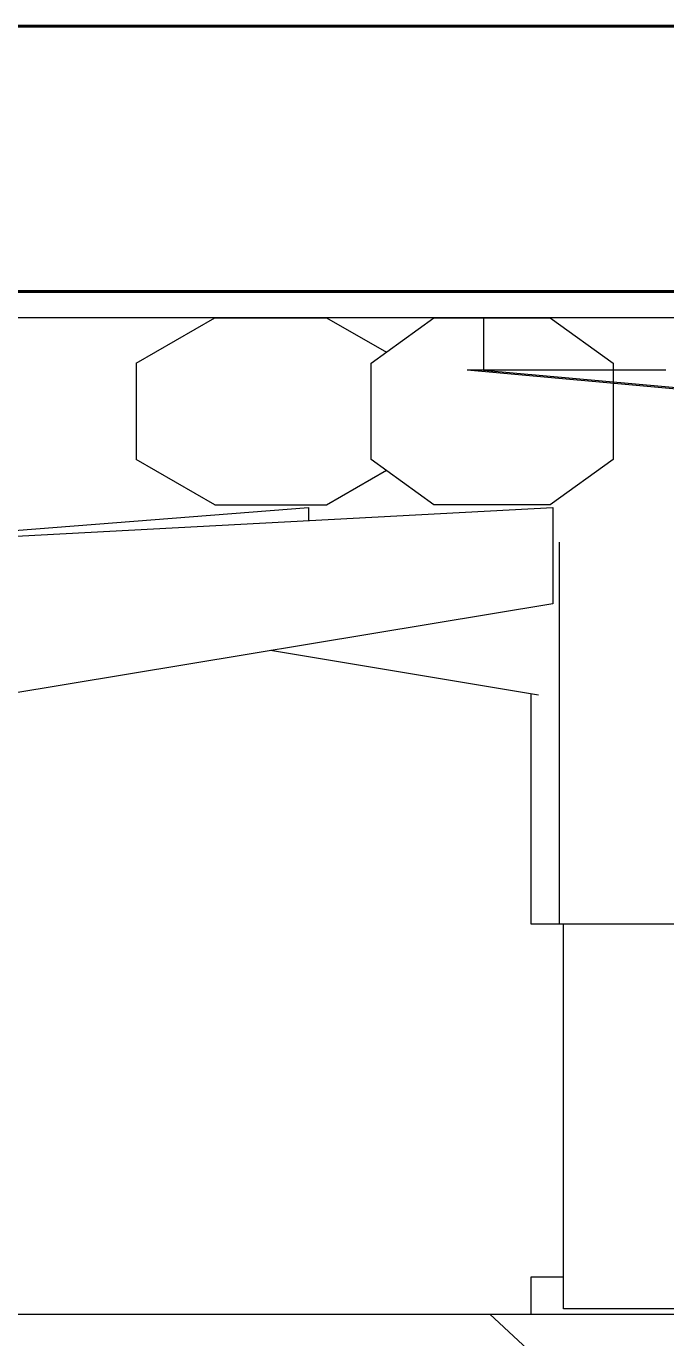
# Model space of a CAD drawing. Extents: x 65572 to 72871, y 30718 to 33858.
# Drawn here: x 66334.42 to 66346.48, y 30857.82 to 30882.55 of the extents above; entities that cross this region are included whole.
import ezdxf

# ---------------------------------------------------------------- set-up
doc = ezdxf.new("R2010")
doc.units = 0
doc.header["$LTSCALE"] = 0.5
doc.header["$MEASUREMENT"] = 0
doc.layers.get('0').update_dxf_attribs({"color": 20, "linetype": 'CONTINUOUS'})
doc.layers.get('DEFPOINTS').update_dxf_attribs({"linetype": 'CONTINUOUS', "lineweight": 5})
for name, color, linetype, lineweight in [('Annotations', 40, 'CONTINUOUS', 5), ('Framing', 142, 'CONTINUOUS', 13), ('Layout', 154, 'CONTINUOUS', 5), ('Structure', 7, 'CONTINUOUS', 40)]:
    doc.layers.add(name, color=color, linetype=linetype, lineweight=lineweight)
doc.styles.get("Standard").update_dxf_attribs({"font": 'arial.ttf'})
doc.dimstyles.new('ARCH', dxfattribs={"dimscale": 96, "dimtxt": 0.0625, "dimasz": 0.0625, "dimexe": 0.04, "dimexo": 0.09375, "dimgap": 0.03125, "dimtad": 1, "dimdec": 0, "dimrnd": 0.0625, "dimzin": 3, "dimdsep": 46, "dimlunit": 4, "dimtxsty": 'Standard', "dimblk1": 'ARCHTICK', "dimblk2": 'ARCHTICK', "dimsah": 1, "dimcen": 0, "dimdle": 0.03125, "dimclrd": 256, "dimclre": 256, "dimclrt": 256, "dimazin": 0, "dimtfac": 1, "dimtdec": 0, "dimtmove": 2, "dimatfit": 3, "dimldrblk": 'OBLIQUE', "dimfxl": 0.3, "dimfxlon": 1, "dimfrac": 2, "dimarcsym": 0})

# ---------------------------------------------------------------- blocks, each defined once
blk = doc.blocks.new('_ArchTick')
at = {"const_width": 0.15}
blk.add_lwpolyline([(-0.5, -0.5), (0.5, 0.5)], dxfattribs=at)
blk = doc.blocks.new('*D32')
at = {"layer": 'Annotations', "lineweight": -2}
for p, q in [((66495.269, 30766.565), (66495.269, 30880.047)), ((66466.469, 30877.047), (66499.109, 30877.047)), ((66466.469, 30769.565), (66499.109, 30769.565))]:
    blk.add_line(p, q, dxfattribs=at)
at = {"layer": 'DEFPOINTS', "color": 0}
for p in [(66295.623, 30877.047), (66495.269, 30877.047), (66295.623, 30769.565)]:
    blk.add_point(p, dxfattribs=at)
at = {"layer": 'Annotations', "lineweight": -2, "xscale": 6, "yscale": 6, "zscale": 6}
for p, rotation in [((66495.269, 30877.047), 90), ((66495.269, 30769.565), 270)]:
    blk.add_blockref('_ArchTick', p, dxfattribs=dict(at, rotation=rotation))
at = {"layer": 'Annotations', "insert": (66501.332, 30823.306), "char_height": 6, "attachment_point": 5, "rotation": 270}
blk.add_mtext('9\'-0"', dxfattribs=at)
blk = doc.blocks.new('_Oblique')
at = {"lineweight": -2}
blk.add_line((-0.5, -0.5), (0.5, 0.5), dxfattribs=at)
blk = doc.blocks.new('12fstg01')
at = {"color": 0, "linetype": 'ByBlock'}
for p, q in [((-0.22862, 0.39469), (-0.25408, 0.41812)), ((0.22862, 0.39469), (-0.22862, 0.39469)), ((-0.25367, 0.1132), (-0.03681, 0.14918)), ((-0.25367, 0.0751), (-0.25367, 0.1132)), ((-0.02463, 0.08728), (-0.25367, 0.0751)), ((-0.02131, 0.08562), (-0.1568, 0.0751)), ((-0.1568, 0.0751), (-0.1568, 0.08017)), ((-0.27747, 0.056), (-0.25256, 0.07399)), ((-0.25256, 0.07399), (-0.20648, 0.07399)), ((-0.20648, 0.07399), (-0.18157, 0.056)), ((-0.16399, 0.07399), (-0.18766, 0.06034)), ((-0.11971, 0.07399), (-0.16399, 0.07399)), ((-0.11971, 0.07399), (-0.08857, 0.056)), ((-0.27747, 0.0179), (-0.27747, 0.056)), ((-0.18157, 0.056), (-0.18157, 0.0179)), ((-0.08857, 0.0179), (-0.08857, 0.056)), ((-0.25256, 0), (-0.27747, 0.0179)), ((-0.18157, 0.0179), (-0.20648, 0)), ((-0.08857, 0.0179), (-0.11971, 0)), ((-0.16399, 0), (-0.18766, 0.01356)), ((-0.20648, 0), (-0.25256, 0)), ((-0.11971, 0), (-0.16399, 0))]:
    blk.add_line(p, q, dxfattribs=at)

msp = doc.modelspace()

# ---------------------------------------------------------------- linework, layer by layer
at = {"layer": 'Framing'}
msp.add_line((66520.622504, 30877.046502), (65921.199345, 30877.046502), dxfattribs=at)
at = {"layer": 'Layout', "linetype": 'ByBlock'}
for p, q in [((66343.043954, 30877.046502), (66343.043954, 30876.064768)), ((66353.735472, 30875.064763), (66342.735418, 30876.064768)), ((66343.043954, 30876.064768), (66354.044008, 30875.064763)), ((66344.472831, 30872.818586), (66344.472831, 30865.618397)), ((66344.084284, 30869.93851), (66339.027146, 30870.775495)), ((66343.945988, 30865.618397), (66343.945988, 30869.960462)), ((66347.568034, 30865.618397), (66343.945988, 30865.618397)), ((66344.551858, 30858.365524), (66344.551858, 30865.618397)), ((66343.945988, 30858.264546), (66343.945988, 30858.971394)), ((66343.945988, 30858.971394), (66344.551858, 30858.971394)), ((66334.877701, 30858.264546), (66353.735472, 30858.264546)), ((66346.96875, 30858.365524), (66344.551858, 30858.365524))]:
    msp.add_line(p, q, dxfattribs=at)
at = {"layer": 'Layout', "linetype": 'ByBlock', "flags": 128}
msp.add_lwpolyline([(66346.485665, 30876.064768), (66346.481302, 30876.064768), (66346.476939, 30876.064768), (66346.472576, 30876.064768), (66346.468213, 30876.064768), (66346.46385, 30876.064768), (66346.459486, 30876.064768), (66346.455123, 30876.064768), (66346.45076, 30876.064768), (66346.446397, 30876.064768), (66346.442034, 30876.064768), (66346.437671, 30876.064768), (66346.433308, 30876.064768), (66346.428945, 30876.064768), (66346.424582, 30876.064768), (66346.420219, 30876.064768), (66346.415856, 30876.064768), (66346.411493, 30876.064768), (66346.40713, 30876.064768), (66346.402767, 30876.064768), (66346.398404, 30876.064768), (66346.394041, 30876.064768), (66346.389678, 30876.064768), (66346.385315, 30876.064768), (66346.380952, 30876.064768), (66346.376588, 30876.064768), (66346.372225, 30876.064768), (66346.367862, 30876.064768), (66346.363499, 30876.064768), (66346.359136, 30876.064768), (66346.354773, 30876.064768), (66346.35041, 30876.064768), (66346.346047, 30876.064768), (66346.341684, 30876.064768), (66346.337321, 30876.064768), (66346.332958, 30876.064768), (66346.328595, 30876.064768), (66346.324232, 30876.064768), (66346.319869, 30876.064768), (66346.315506, 30876.064768), (66346.311143, 30876.064768), (66346.30678, 30876.064768), (66346.302417, 30876.064768), (66346.298054, 30876.064768), (66346.29369, 30876.064768), (66346.289327, 30876.064768), (66346.284964, 30876.064768), (66346.280601, 30876.064768), (66346.276238, 30876.064768), (66346.271875, 30876.064768), (66346.267512, 30876.064768), (66346.263149, 30876.064768), (66346.258786, 30876.064768), (66346.254423, 30876.064768), (66346.25006, 30876.064768), (66346.245697, 30876.064768), (66346.241334, 30876.064768), (66346.236971, 30876.064768), (66346.232608, 30876.064768), (66346.228245, 30876.064768), (66346.223882, 30876.064768), (66346.219519, 30876.064768), (66346.215156, 30876.064768), (66346.210792, 30876.064768), (66346.206429, 30876.064768), (66346.202066, 30876.064768), (66346.197703, 30876.064768), (66346.19334, 30876.064768), (66346.188977, 30876.064768), (66346.184614, 30876.064768), (66346.180251, 30876.064768), (66346.175888, 30876.064768), (66346.171525, 30876.064768), (66346.167162, 30876.064768), (66346.162799, 30876.064768), (66346.158436, 30876.064768), (66346.154073, 30876.064768), (66346.14971, 30876.064768), (66346.145347, 30876.064768), (66346.140984, 30876.064768), (66346.136621, 30876.064768), (66346.132258, 30876.064768), (66346.127894, 30876.064768), (66346.123531, 30876.064768), (66346.119168, 30876.064768), (66346.114805, 30876.064768), (66346.110442, 30876.064768), (66346.106079, 30876.064768), (66346.101716, 30876.064768), (66346.097353, 30876.064768), (66346.09299, 30876.064768), (66346.088627, 30876.064768), (66346.084264, 30876.064768), (66346.079901, 30876.064768), (66346.075538, 30876.064768), (66346.071175, 30876.064768), (66346.066812, 30876.064768), (66346.062449, 30876.064768), (66346.058086, 30876.064768), (66346.053723, 30876.064768), (66346.04936, 30876.064768), (66346.044996, 30876.064768), (66346.040633, 30876.064768), (66346.03627, 30876.064768), (66346.031907, 30876.064768), (66346.027544, 30876.064768), (66346.023181, 30876.064768), (66346.018818, 30876.064768), (66346.014455, 30876.064768), (66346.010092, 30876.064768), (66346.005729, 30876.064768), (66346.001366, 30876.064768), (66345.997003, 30876.064768), (66345.99264, 30876.064768), (66345.988277, 30876.064768), (66345.983914, 30876.064768), (66345.979551, 30876.064768), (66345.975188, 30876.064768), (66345.970825, 30876.064768), (66345.966462, 30876.064768), (66345.962098, 30876.064768), (66345.957735, 30876.064768), (66345.953372, 30876.064768), (66345.949009, 30876.064768), (66345.944646, 30876.064768), (66345.940283, 30876.064768), (66345.93592, 30876.064768), (66345.931557, 30876.064768), (66345.927194, 30876.064768), (66345.922831, 30876.064768), (66345.918468, 30876.064768), (66345.914105, 30876.064768), (66345.909742, 30876.064768), (66345.905379, 30876.064768), (66345.901016, 30876.064768), (66345.896653, 30876.064768), (66345.89229, 30876.064768), (66345.887927, 30876.064768), (66345.883564, 30876.064768), (66345.8792, 30876.064768), (66345.874837, 30876.064768), (66345.870474, 30876.064768), (66345.866111, 30876.064768), (66345.861748, 30876.064768), (66345.857385, 30876.064768), (66345.853022, 30876.064768), (66345.848659, 30876.064768), (66345.844296, 30876.064768), (66345.839933, 30876.064768), (66345.83557, 30876.064768), (66345.831207, 30876.064768), (66345.826844, 30876.064768), (66345.822481, 30876.064768), (66345.818118, 30876.064768), (66345.813755, 30876.064768), (66345.809392, 30876.064768), (66345.805029, 30876.064768), (66345.800665, 30876.064768), (66345.796302, 30876.064768), (66345.791939, 30876.064768), (66345.787576, 30876.064768), (66345.783213, 30876.064768), (66345.77885, 30876.064768), (66345.774487, 30876.064768), (66345.770124, 30876.064768), (66345.765761, 30876.064768), (66345.761398, 30876.064768), (66345.757035, 30876.064768), (66345.752672, 30876.064768), (66345.748309, 30876.064768), (66345.743946, 30876.064768), (66345.739583, 30876.064768), (66345.73522, 30876.064768), (66345.730857, 30876.064768), (66345.726494, 30876.064768), (66345.722131, 30876.064768), (66345.717767, 30876.064768), (66345.713404, 30876.064768), (66345.709041, 30876.064768), (66345.704678, 30876.064768), (66345.700315, 30876.064768), (66345.695952, 30876.064768), (66345.691589, 30876.064768), (66345.687226, 30876.064768), (66345.682863, 30876.064768), (66345.6785, 30876.064768), (66345.674137, 30876.064768), (66345.669774, 30876.064768), (66345.665411, 30876.064768), (66345.661048, 30876.064768), (66345.656685, 30876.064768), (66345.652322, 30876.064768), (66345.647959, 30876.064768), (66345.643596, 30876.064768), (66345.639233, 30876.064768), (66345.634869, 30876.064768), (66345.630506, 30876.064768), (66345.626143, 30876.064768), (66345.62178, 30876.064768), (66345.617417, 30876.064768), (66345.613054, 30876.064768), (66345.608691, 30876.064768), (66345.604328, 30876.064768), (66345.599965, 30876.064768), (66345.595602, 30876.064768), (66345.591239, 30876.064768), (66345.586876, 30876.064768), (66345.582513, 30876.064768), (66345.57815, 30876.064768), (66345.573787, 30876.064768), (66345.569424, 30876.064768), (66345.565061, 30876.064768), (66345.560698, 30876.064768), (66345.556335, 30876.064768), (66345.551971, 30876.064768), (66345.547608, 30876.064768), (66345.543245, 30876.064768), (66345.538882, 30876.064768), (66345.534519, 30876.064768), (66345.530156, 30876.064768), (66345.525793, 30876.064768), (66345.52143, 30876.064768), (66345.517067, 30876.064768), (66345.512704, 30876.064768), (66345.508341, 30876.064768), (66345.503978, 30876.064768), (66345.499615, 30876.064768), (66345.495252, 30876.064768), (66345.490889, 30876.064768), (66345.486526, 30876.064768), (66345.482163, 30876.064768), (66345.4778, 30876.064768), (66345.473437, 30876.064768), (66345.469073, 30876.064768), (66345.46471, 30876.064768), (66345.460347, 30876.064768), (66345.455984, 30876.064768), (66345.451621, 30876.064768), (66345.447258, 30876.064768), (66345.442895, 30876.064768), (66345.438532, 30876.064768), (66345.434169, 30876.064768), (66345.429806, 30876.064768), (66345.425443, 30876.064768), (66345.42108, 30876.064768), (66345.416717, 30876.064768), (66345.412354, 30876.064768), (66345.407991, 30876.064768), (66345.403628, 30876.064768), (66345.399265, 30876.064768), (66345.394902, 30876.064768), (66345.390539, 30876.064768), (66345.386175, 30876.064768), (66345.381812, 30876.064768), (66345.377449, 30876.064768), (66345.373086, 30876.064768), (66345.368723, 30876.064768), (66345.36436, 30876.064768), (66345.359997, 30876.064768), (66345.355634, 30876.064768), (66345.351811, 30876.064768), (66345.348528, 30876.064768), (66345.345246, 30876.064768), (66345.341963, 30876.064768), (66345.33868, 30876.064768), (66345.335397, 30876.064768), (66345.332114, 30876.064768), (66345.328832, 30876.064768), (66345.325549, 30876.064768), (66345.322266, 30876.064768), (66345.318983, 30876.064768), (66345.3157, 30876.064768), (66345.312418, 30876.064768), (66345.309135, 30876.064768), (66345.305852, 30876.064768), (66345.302569, 30876.064768), (66345.299287, 30876.064768), (66345.296004, 30876.064768), (66345.292721, 30876.064768), (66345.289438, 30876.064768), (66345.286155, 30876.064768), (66345.282873, 30876.064768), (66345.27959, 30876.064768), (66345.276307, 30876.064768), (66345.273024, 30876.064768), (66345.269741, 30876.064768), (66345.266459, 30876.064768), (66345.263176, 30876.064768), (66345.259893, 30876.064768), (66345.25661, 30876.064768), (66345.253327, 30876.064768), (66345.250045, 30876.064768), (66345.246762, 30876.064768), (66345.243479, 30876.064768), (66345.240196, 30876.064768), (66345.236913, 30876.064768), (66345.233631, 30876.064768), (66345.230348, 30876.064768), (66345.227065, 30876.064768), (66345.223782, 30876.064768), (66345.2205, 30876.064768), (66345.217217, 30876.064768), (66345.213934, 30876.064768), (66345.210651, 30876.064768), (66345.207368, 30876.064768), (66345.204086, 30876.064768), (66345.200803, 30876.064768), (66345.19752, 30876.064768), (66345.194237, 30876.064768), (66345.190954, 30876.064768), (66345.187672, 30876.064768), (66345.184389, 30876.064768), (66345.181106, 30876.064768), (66345.177823, 30876.064768), (66345.17454, 30876.064768), (66345.171258, 30876.064768), (66345.167975, 30876.064768), (66345.164692, 30876.064768), (66345.161409, 30876.064768), (66345.158126, 30876.064768), (66345.154844, 30876.064768), (66345.151561, 30876.064768), (66345.148278, 30876.064768), (66345.144995, 30876.064768), (66345.141713, 30876.064768), (66345.13843, 30876.064768), (66345.135147, 30876.064768), (66345.131864, 30876.064768), (66345.128581, 30876.064768), (66345.125299, 30876.064768), (66345.122016, 30876.064768), (66345.118733, 30876.064768), (66345.11545, 30876.064768), (66345.112167, 30876.064768), (66345.108885, 30876.064768), (66345.105602, 30876.064768), (66345.102319, 30876.064768), (66345.099036, 30876.064768), (66345.095753, 30876.064768), (66345.092471, 30876.064768), (66345.089188, 30876.064768), (66345.085905, 30876.064768), (66345.082622, 30876.064768), (66345.07934, 30876.064768), (66345.076057, 30876.064768), (66345.072774, 30876.064768), (66345.069491, 30876.064768), (66345.066208, 30876.064768), (66345.062926, 30876.064768), (66345.059643, 30876.064768), (66345.05636, 30876.064768), (66345.053077, 30876.064768), (66345.049794, 30876.064768), (66345.046512, 30876.064768), (66345.043229, 30876.064768), (66345.039946, 30876.064768), (66345.036663, 30876.064768), (66345.03338, 30876.064768), (66345.030098, 30876.064768), (66345.026815, 30876.064768), (66345.023532, 30876.064768), (66345.020249, 30876.064768), (66345.016966, 30876.064768), (66345.013684, 30876.064768), (66345.010401, 30876.064768), (66345.007118, 30876.064768), (66345.003835, 30876.064768), (66345.000553, 30876.064768), (66344.99727, 30876.064768), (66344.993987, 30876.064768), (66344.990704, 30876.064768), (66344.987421, 30876.064768), (66344.984139, 30876.064768), (66344.980856, 30876.064768), (66344.977573, 30876.064768), (66344.97429, 30876.064768), (66344.971007, 30876.064768), (66344.967725, 30876.064768), (66344.964442, 30876.064768), (66344.961159, 30876.064768), (66344.957876, 30876.064768), (66344.954593, 30876.064768), (66344.951311, 30876.064768), (66344.948028, 30876.064768), (66344.944745, 30876.064768), (66344.941462, 30876.064768), (66344.938179, 30876.064768), (66344.934897, 30876.064768), (66344.931614, 30876.064768), (66344.928331, 30876.064768), (66344.925048, 30876.064768), (66344.921766, 30876.064768), (66344.918483, 30876.064768), (66344.9152, 30876.064768), (66344.911917, 30876.064768), (66344.908634, 30876.064768), (66344.905352, 30876.064768), (66344.902069, 30876.064768), (66344.898786, 30876.064768), (66344.895503, 30876.064768), (66344.89222, 30876.064768), (66344.888938, 30876.064768), (66344.885655, 30876.064768), (66344.882372, 30876.064768), (66344.879089, 30876.064768), (66344.875806, 30876.064768), (66344.872524, 30876.064768), (66344.869241, 30876.064768), (66344.865958, 30876.064768), (66344.862675, 30876.064768), (66344.859392, 30876.064768), (66344.85611, 30876.064768), (66344.852827, 30876.064768), (66344.849544, 30876.064768), (66344.846261, 30876.064768), (66344.842979, 30876.064768), (66344.839696, 30876.064768), (66344.836413, 30876.064768), (66344.83313, 30876.064768), (66344.829847, 30876.064768), (66344.826565, 30876.064768), (66344.823282, 30876.064768), (66344.819999, 30876.064768), (66344.816716, 30876.064768), (66344.813433, 30876.064768), (66344.810151, 30876.064768), (66344.806868, 30876.064768), (66344.803585, 30876.064768), (66344.800302, 30876.064768), (66344.797019, 30876.064768), (66344.793737, 30876.064768), (66344.790454, 30876.064768), (66344.787171, 30876.064768), (66344.783888, 30876.064768), (66344.780605, 30876.064768), (66344.777323, 30876.064768), (66344.77404, 30876.064768), (66344.770757, 30876.064768), (66344.767474, 30876.064768), (66344.764192, 30876.064768), (66344.760909, 30876.064768), (66344.757626, 30876.064768), (66344.754343, 30876.064768), (66344.75106, 30876.064768), (66344.747778, 30876.064768), (66344.744495, 30876.064768), (66344.741212, 30876.064768), (66344.737929, 30876.064768), (66344.734646, 30876.064768), (66344.731364, 30876.064768), (66344.728081, 30876.064768), (66344.724798, 30876.064768), (66344.721515, 30876.064768), (66344.718232, 30876.064768), (66344.71495, 30876.064768), (66344.711667, 30876.064768), (66344.708384, 30876.064768), (66344.705101, 30876.064768), (66344.701819, 30876.064768), (66344.698536, 30876.064768), (66344.695253, 30876.064768), (66344.69197, 30876.064768), (66344.688687, 30876.064768), (66344.685405, 30876.064768), (66344.682122, 30876.064768), (66344.678839, 30876.064768), (66344.675556, 30876.064768), (66344.672273, 30876.064768), (66344.668991, 30876.064768), (66344.665708, 30876.064768), (66344.662425, 30876.064768), (66344.659142, 30876.064768), (66344.655859, 30876.064768), (66344.652577, 30876.064768), (66344.649294, 30876.064768), (66344.646011, 30876.064768), (66344.642728, 30876.064768), (66344.639445, 30876.064768), (66344.636163, 30876.064768), (66344.63288, 30876.064768), (66344.629597, 30876.064768), (66344.626314, 30876.064768), (66344.623032, 30876.064768), (66344.619749, 30876.064768), (66344.616466, 30876.064768), (66344.613183, 30876.064768), (66344.6099, 30876.064768), (66344.606618, 30876.064768), (66344.603335, 30876.064768), (66344.600052, 30876.064768), (66344.596769, 30876.064768), (66344.593486, 30876.064768), (66344.590204, 30876.064768), (66344.586921, 30876.064768), (66344.583638, 30876.064768), (66344.580355, 30876.064768), (66344.577072, 30876.064768), (66344.57379, 30876.064768), (66344.570507, 30876.064768), (66344.567224, 30876.064768), (66344.563941, 30876.064768), (66344.560658, 30876.064768), (66344.557376, 30876.064768), (66344.554093, 30876.064768), (66344.55081, 30876.064768), (66344.547527, 30876.064768), (66344.544245, 30876.064768), (66344.540962, 30876.064768), (66344.537679, 30876.064768), (66344.534396, 30876.064768), (66344.531113, 30876.064768), (66344.527831, 30876.064768), (66344.524548, 30876.064768), (66344.521265, 30876.064768), (66344.517982, 30876.064768), (66344.514699, 30876.064768), (66344.511417, 30876.064768), (66344.508134, 30876.064768), (66344.504851, 30876.064768), (66344.501568, 30876.064768), (66344.498285, 30876.064768), (66344.495003, 30876.064768), (66344.49172, 30876.064768), (66344.488437, 30876.064768), (66344.485154, 30876.064768), (66344.481871, 30876.064768), (66344.478589, 30876.064768), (66344.475306, 30876.064768), (66344.472023, 30876.064768), (66344.46874, 30876.064768), (66344.465458, 30876.064768), (66344.462175, 30876.064768), (66344.458892, 30876.064768), (66344.455609, 30876.064768), (66344.452326, 30876.064768), (66344.449044, 30876.064768), (66344.445761, 30876.064768), (66344.442478, 30876.064768), (66344.439195, 30876.064768), (66344.435912, 30876.064768), (66344.43263, 30876.064768), (66344.429347, 30876.064768), (66344.426064, 30876.064768), (66344.422781, 30876.064768), (66344.419498, 30876.064768), (66344.416216, 30876.064768), (66344.412933, 30876.064768), (66344.40965, 30876.064768), (66344.406367, 30876.064768), (66344.403084, 30876.064768), (66344.399802, 30876.064768), (66344.396519, 30876.064768), (66344.393236, 30876.064768), (66344.389953, 30876.064768), (66344.386671, 30876.064768), (66344.383388, 30876.064768), (66344.380105, 30876.064768), (66344.376822, 30876.064768), (66344.373539, 30876.064768), (66344.370257, 30876.064768), (66344.366974, 30876.064768), (66344.363691, 30876.064768), (66344.360408, 30876.064768), (66344.357125, 30876.064768), (66344.353843, 30876.064768), (66344.35056, 30876.064768), (66344.347277, 30876.064768), (66344.343994, 30876.064768), (66344.340711, 30876.064768), (66344.337429, 30876.064768), (66344.334146, 30876.064768), (66344.330863, 30876.064768), (66344.32758, 30876.064768), (66344.324297, 30876.064768), (66344.321015, 30876.064768), (66344.317732, 30876.064768), (66344.314449, 30876.064768), (66344.311166, 30876.064768), (66344.307884, 30876.064768), (66344.304601, 30876.064768), (66344.301318, 30876.064768), (66344.298035, 30876.064768), (66344.294752, 30876.064768), (66344.29147, 30876.064768), (66344.288187, 30876.064768), (66344.284904, 30876.064768), (66344.281621, 30876.064768), (66344.278338, 30876.064768), (66344.275056, 30876.064768), (66344.271773, 30876.064768), (66344.26849, 30876.064768), (66344.265207, 30876.064768), (66344.261924, 30876.064768), (66344.258642, 30876.064768), (66344.255359, 30876.064768), (66344.252076, 30876.064768), (66344.248793, 30876.064768), (66344.24551, 30876.064768), (66344.242228, 30876.064768), (66344.238945, 30876.064768), (66344.235662, 30876.064768), (66344.232379, 30876.064768), (66344.229097, 30876.064768), (66344.225814, 30876.064768), (66344.222531, 30876.064768), (66344.219248, 30876.064768), (66344.215965, 30876.064768), (66344.212683, 30876.064768), (66344.2094, 30876.064768), (66344.206117, 30876.064768), (66344.202834, 30876.064768), (66344.199551, 30876.064768), (66344.196269, 30876.064768), (66344.192986, 30876.064768), (66344.189703, 30876.064768), (66344.18642, 30876.064768), (66344.183137, 30876.064768), (66344.179855, 30876.064768), (66344.176572, 30876.064768), (66344.173289, 30876.064768), (66344.170006, 30876.064768), (66344.166724, 30876.064768), (66344.163441, 30876.064768), (66344.160158, 30876.064768), (66344.156875, 30876.064768), (66344.153592, 30876.064768), (66344.15031, 30876.064768), (66344.147027, 30876.064768), (66344.143744, 30876.064768), (66344.140461, 30876.064768), (66344.137178, 30876.064768), (66344.133896, 30876.064768), (66344.130613, 30876.064768), (66344.12733, 30876.064768), (66344.124047, 30876.064768), (66344.120764, 30876.064768), (66344.117482, 30876.064768), (66344.114199, 30876.064768), (66344.110916, 30876.064768), (66344.107633, 30876.064768), (66344.10435, 30876.064768), (66344.101068, 30876.064768), (66344.097785, 30876.064768), (66344.094502, 30876.064768), (66344.091219, 30876.064768), (66344.087937, 30876.064768), (66344.084654, 30876.064768), (66344.081371, 30876.064768), (66344.078088, 30876.064768), (66344.074805, 30876.064768), (66344.071523, 30876.064768), (66344.06824, 30876.064768), (66344.064957, 30876.064768), (66344.061674, 30876.064768), (66344.058391, 30876.064768), (66344.055109, 30876.064768), (66344.051826, 30876.064768), (66344.048543, 30876.064768), (66344.04526, 30876.064768), (66344.041977, 30876.064768), (66344.038695, 30876.064768), (66344.035412, 30876.064768), (66344.032129, 30876.064768), (66344.028846, 30876.064768), (66344.025563, 30876.064768), (66344.022281, 30876.064768), (66344.018998, 30876.064768), (66344.015715, 30876.064768), (66344.012432, 30876.064768), (66344.00915, 30876.064768), (66344.005867, 30876.064768), (66344.002584, 30876.064768), (66343.999301, 30876.064768), (66343.996018, 30876.064768), (66343.992736, 30876.064768), (66343.989453, 30876.064768), (66343.98617, 30876.064768), (66343.982887, 30876.064768), (66343.979604, 30876.064768), (66343.976322, 30876.064768), (66343.973039, 30876.064768), (66343.969756, 30876.064768), (66343.966473, 30876.064768), (66343.96319, 30876.064768), (66343.959908, 30876.064768), (66343.956625, 30876.064768), (66343.953342, 30876.064768), (66343.950059, 30876.064768), (66343.946776, 30876.064768), (66343.943494, 30876.064768), (66343.940211, 30876.064768), (66343.936928, 30876.064768), (66343.933645, 30876.064768), (66343.930363, 30876.064768), (66343.92708, 30876.064768), (66343.923797, 30876.064768), (66343.921759, 30876.064768), (66343.919721, 30876.064768), (66343.917683, 30876.064768), (66343.915645, 30876.064768), (66343.913607, 30876.064768), (66343.911569, 30876.064768), (66343.909532, 30876.064768), (66343.907494, 30876.064768), (66343.905456, 30876.064768), (66343.903418, 30876.064768), (66343.90138, 30876.064768), (66343.899342, 30876.064768), (66343.897304, 30876.064768), (66343.895266, 30876.064768), (66343.893228, 30876.064768), (66343.89119, 30876.064768), (66343.889152, 30876.064768), (66343.887114, 30876.064768), (66343.885077, 30876.064768), (66343.883039, 30876.064768), (66343.881001, 30876.064768), (66343.878963, 30876.064768), (66343.876925, 30876.064768), (66343.874887, 30876.064768), (66343.872849, 30876.064768), (66343.870811, 30876.064768), (66343.868773, 30876.064768), (66343.866735, 30876.064768), (66343.864697, 30876.064768), (66343.862659, 30876.064768), (66343.860622, 30876.064768), (66343.858584, 30876.064768), (66343.856546, 30876.064768), (66343.854508, 30876.064768), (66343.85247, 30876.064768), (66343.850432, 30876.064768), (66343.848394, 30876.064768), (66343.846356, 30876.064768), (66343.844318, 30876.064768), (66343.84228, 30876.064768), (66343.840242, 30876.064768), (66343.838204, 30876.064768), (66343.836167, 30876.064768), (66343.834129, 30876.064768), (66343.832091, 30876.064768), (66343.830053, 30876.064768), (66343.828015, 30876.064768), (66343.825977, 30876.064768), (66343.823939, 30876.064768), (66343.821901, 30876.064768), (66343.819863, 30876.064768), (66343.817825, 30876.064768), (66343.815787, 30876.064768), (66343.813749, 30876.064768), (66343.811712, 30876.064768), (66343.809674, 30876.064768), (66343.807636, 30876.064768), (66343.805598, 30876.064768), (66343.80356, 30876.064768), (66343.801522, 30876.064768), (66343.799484, 30876.064768), (66343.797446, 30876.064768), (66343.795408, 30876.064768), (66343.79337, 30876.064768), (66343.791332, 30876.064768), (66343.789294, 30876.064768), (66343.787257, 30876.064768), (66343.785219, 30876.064768), (66343.783181, 30876.064768), (66343.781143, 30876.064768), (66343.779105, 30876.064768), (66343.777067, 30876.064768), (66343.775029, 30876.064768), (66343.772991, 30876.064768), (66343.770953, 30876.064768), (66343.768915, 30876.064768), (66343.766877, 30876.064768), (66343.764839, 30876.064768), (66343.762801, 30876.064768), (66343.760764, 30876.064768), (66343.758726, 30876.064768), (66343.756688, 30876.064768), (66343.75465, 30876.064768), (66343.752612, 30876.064768), (66343.750574, 30876.064768), (66343.748536, 30876.064768), (66343.746498, 30876.064768), (66343.74446, 30876.064768), (66343.742422, 30876.064768), (66343.740384, 30876.064768), (66343.738346, 30876.064768), (66343.736309, 30876.064768), (66343.734271, 30876.064768), (66343.732233, 30876.064768), (66343.730195, 30876.064768), (66343.728157, 30876.064768), (66343.726119, 30876.064768), (66343.724081, 30876.064768), (66343.722043, 30876.064768), (66343.720005, 30876.064768), (66343.717967, 30876.064768), (66343.715929, 30876.064768), (66343.713891, 30876.064768), (66343.711854, 30876.064768), (66343.709816, 30876.064768), (66343.707778, 30876.064768), (66343.70574, 30876.064768), (66343.703702, 30876.064768), (66343.701664, 30876.064768), (66343.699626, 30876.064768), (66343.697588, 30876.064768), (66343.69555, 30876.064768), (66343.693512, 30876.064768), (66343.691474, 30876.064768), (66343.689436, 30876.064768), (66343.687399, 30876.064768), (66343.685361, 30876.064768), (66343.683323, 30876.064768), (66343.681285, 30876.064768), (66343.679247, 30876.064768), (66343.677209, 30876.064768), (66343.675171, 30876.064768), (66343.673133, 30876.064768), (66343.671095, 30876.064768), (66343.669057, 30876.064768), (66343.667019, 30876.064768), (66343.664981, 30876.064768), (66343.662944, 30876.064768), (66343.660906, 30876.064768), (66343.658868, 30876.064768), (66343.65683, 30876.064768), (66343.654792, 30876.064768), (66343.652754, 30876.064768), (66343.650716, 30876.064768), (66343.648678, 30876.064768), (66343.64664, 30876.064768), (66343.644602, 30876.064768), (66343.642564, 30876.064768), (66343.640526, 30876.064768), (66343.638489, 30876.064768), (66343.636451, 30876.064768), (66343.634413, 30876.064768), (66343.632375, 30876.064768), (66343.630337, 30876.064768), (66343.628299, 30876.064768), (66343.626261, 30876.064768), (66343.624223, 30876.064768), (66343.622185, 30876.064768), (66343.620147, 30876.064768), (66343.618109, 30876.064768), (66343.616071, 30876.064768), (66343.614034, 30876.064768), (66343.611996, 30876.064768), (66343.609958, 30876.064768), (66343.60792, 30876.064768), (66343.605882, 30876.064768), (66343.603844, 30876.064768), (66343.601806, 30876.064768), (66343.599768, 30876.064768), (66343.59773, 30876.064768), (66343.595692, 30876.064768), (66343.593654, 30876.064768), (66343.591616, 30876.064768), (66343.589579, 30876.064768), (66343.587541, 30876.064768), (66343.585503, 30876.064768), (66343.583465, 30876.064768), (66343.581427, 30876.064768), (66343.579389, 30876.064768), (66343.577351, 30876.064768), (66343.575313, 30876.064768), (66343.573275, 30876.064768), (66343.571237, 30876.064768), (66343.569199, 30876.064768), (66343.567161, 30876.064768), (66343.565124, 30876.064768), (66343.563086, 30876.064768), (66343.561048, 30876.064768), (66343.55901, 30876.064768), (66343.556972, 30876.064768), (66343.554934, 30876.064768), (66343.552896, 30876.064768), (66343.550858, 30876.064768), (66343.54882, 30876.064768), (66343.546782, 30876.064768), (66343.544744, 30876.064768), (66343.542706, 30876.064768), (66343.540669, 30876.064768), (66343.538631, 30876.064768), (66343.536593, 30876.064768), (66343.534555, 30876.064768), (66343.532517, 30876.064768), (66343.530479, 30876.064768), (66343.528441, 30876.064768), (66343.526403, 30876.064768), (66343.524365, 30876.064768), (66343.522327, 30876.064768), (66343.520289, 30876.064768), (66343.518251, 30876.064768), (66343.516214, 30876.064768), (66343.514176, 30876.064768), (66343.512138, 30876.064768), (66343.5101, 30876.064768), (66343.508062, 30876.064768), (66343.506024, 30876.064768), (66343.503986, 30876.064768), (66343.501948, 30876.064768), (66343.49991, 30876.064768), (66343.497872, 30876.064768), (66343.495834, 30876.064768), (66343.493796, 30876.064768), (66343.491759, 30876.064768), (66343.489721, 30876.064768), (66343.487683, 30876.064768), (66343.485645, 30876.064768), (66343.483607, 30876.064768), (66343.481569, 30876.064768), (66343.479531, 30876.064768), (66343.477493, 30876.064768), (66343.475455, 30876.064768), (66343.473417, 30876.064768), (66343.471379, 30876.064768), (66343.469341, 30876.064768), (66343.467304, 30876.064768), (66343.465266, 30876.064768), (66343.463228, 30876.064768), (66343.46119, 30876.064768), (66343.459152, 30876.064768), (66343.457114, 30876.064768), (66343.455076, 30876.064768), (66343.453038, 30876.064768), (66343.451, 30876.064768), (66343.448962, 30876.064768), (66343.446924, 30876.064768), (66343.444886, 30876.064768), (66343.442849, 30876.064768), (66343.440811, 30876.064768), (66343.438773, 30876.064768), (66343.436735, 30876.064768), (66343.434697, 30876.064768), (66343.432659, 30876.064768), (66343.430621, 30876.064768), (66343.428583, 30876.064768), (66343.426545, 30876.064768), (66343.424507, 30876.064768), (66343.422469, 30876.064768), (66343.420431, 30876.064768), (66343.418394, 30876.064768), (66343.416356, 30876.064768), (66343.414318, 30876.064768), (66343.41228, 30876.064768), (66343.410242, 30876.064768), (66343.408204, 30876.064768), (66343.406166, 30876.064768), (66343.404128, 30876.064768), (66343.40209, 30876.064768), (66343.400052, 30876.064768), (66343.398014, 30876.064768), (66343.395976, 30876.064768), (66343.393939, 30876.064768), (66343.391901, 30876.064768), (66343.389863, 30876.064768), (66343.387825, 30876.064768), (66343.385787, 30876.064768), (66343.383749, 30876.064768), (66343.381711, 30876.064768), (66343.379673, 30876.064768), (66343.377635, 30876.064768), (66343.375597, 30876.064768), (66343.373559, 30876.064768), (66343.371521, 30876.064768), (66343.369484, 30876.064768), (66343.367446, 30876.064768), (66343.365408, 30876.064768), (66343.36337, 30876.064768), (66343.361332, 30876.064768), (66343.359294, 30876.064768), (66343.357256, 30876.064768), (66343.355218, 30876.064768), (66343.35318, 30876.064768), (66343.351142, 30876.064768), (66343.349104, 30876.064768), (66343.347066, 30876.064768), (66343.345028, 30876.064768), (66343.342991, 30876.064768), (66343.340953, 30876.064768), (66343.338915, 30876.064768), (66343.336877, 30876.064768), (66343.334839, 30876.064768), (66343.332801, 30876.064768), (66343.330763, 30876.064768), (66343.328725, 30876.064768), (66343.326687, 30876.064768), (66343.324649, 30876.064768), (66343.322611, 30876.064768), (66343.320573, 30876.064768), (66343.318536, 30876.064768), (66343.316498, 30876.064768), (66343.31446, 30876.064768), (66343.312422, 30876.064768), (66343.310384, 30876.064768), (66343.308346, 30876.064768), (66343.306308, 30876.064768), (66343.30427, 30876.064768), (66343.302232, 30876.064768), (66343.300194, 30876.064768), (66343.298156, 30876.064768), (66343.296118, 30876.064768), (66343.294081, 30876.064768), (66343.292043, 30876.064768), (66343.290005, 30876.064768), (66343.287967, 30876.064768), (66343.285929, 30876.064768), (66343.283891, 30876.064768), (66343.281853, 30876.064768), (66343.279815, 30876.064768), (66343.277777, 30876.064768), (66343.275739, 30876.064768), (66343.273701, 30876.064768), (66343.271663, 30876.064768), (66343.269626, 30876.064768), (66343.267588, 30876.064768), (66343.26555, 30876.064768), (66343.263512, 30876.064768), (66343.261474, 30876.064768), (66343.259436, 30876.064768), (66343.257398, 30876.064768), (66343.25536, 30876.064768), (66343.253322, 30876.064768), (66343.251284, 30876.064768), (66343.249246, 30876.064768), (66343.247208, 30876.064768), (66343.245171, 30876.064768), (66343.243133, 30876.064768), (66343.241095, 30876.064768), (66343.239057, 30876.064768), (66343.237019, 30876.064768), (66343.234981, 30876.064768), (66343.232943, 30876.064768), (66343.230905, 30876.064768), (66343.228867, 30876.064768), (66343.226829, 30876.064768), (66343.224791, 30876.064768), (66343.222753, 30876.064768), (66343.220716, 30876.064768), (66343.218678, 30876.064768), (66343.21664, 30876.064768), (66343.214602, 30876.064768), (66343.212564, 30876.064768), (66343.210526, 30876.064768), (66343.208488, 30876.064768), (66343.20645, 30876.064768), (66343.204412, 30876.064768), (66343.202374, 30876.064768), (66343.200336, 30876.064768), (66343.198298, 30876.064768), (66343.196261, 30876.064768), (66343.194223, 30876.064768), (66343.192185, 30876.064768), (66343.190147, 30876.064768), (66343.188109, 30876.064768), (66343.186071, 30876.064768), (66343.184033, 30876.064768), (66343.181995, 30876.064768), (66343.179957, 30876.064768), (66343.177919, 30876.064768), (66343.175881, 30876.064768), (66343.173843, 30876.064768), (66343.171806, 30876.064768), (66343.169768, 30876.064768), (66343.16773, 30876.064768), (66343.165692, 30876.064768), (66343.163654, 30876.064768), (66343.161616, 30876.064768), (66343.159578, 30876.064768), (66343.15754, 30876.064768), (66343.155502, 30876.064768), (66343.153464, 30876.064768), (66343.151426, 30876.064768), (66343.149388, 30876.064768), (66343.147351, 30876.064768), (66343.145313, 30876.064768), (66343.143275, 30876.064768), (66343.141237, 30876.064768), (66343.139199, 30876.064768), (66343.137161, 30876.064768), (66343.135123, 30876.064768), (66343.133085, 30876.064768), (66343.131047, 30876.064768), (66343.129009, 30876.064768), (66343.126971, 30876.064768), (66343.124933, 30876.064768), (66343.122896, 30876.064768), (66343.120858, 30876.064768), (66343.11882, 30876.064768), (66343.116782, 30876.064768), (66343.114744, 30876.064768), (66343.112706, 30876.064768), (66343.110668, 30876.064768), (66343.10863, 30876.064768), (66343.106592, 30876.064768), (66343.104554, 30876.064768), (66343.102516, 30876.064768), (66343.100478, 30876.064768), (66343.098441, 30876.064768), (66343.096403, 30876.064768), (66343.094365, 30876.064768), (66343.092327, 30876.064768), (66343.090289, 30876.064768), (66343.088251, 30876.064768), (66343.086213, 30876.064768), (66343.084175, 30876.064768), (66343.082137, 30876.064768), (66343.080099, 30876.064768), (66343.078061, 30876.064768), (66343.076023, 30876.064768), (66343.073986, 30876.064768), (66343.071948, 30876.064768), (66343.06991, 30876.064768), (66343.067872, 30876.064768), (66343.065834, 30876.064768), (66343.063796, 30876.064768), (66343.061758, 30876.064768), (66343.05972, 30876.064768), (66343.057682, 30876.064768), (66343.055644, 30876.064768), (66343.053606, 30876.064768), (66343.051568, 30876.064768), (66343.049531, 30876.064768), (66343.047493, 30876.064768), (66343.045455, 30876.064768), (66343.043417, 30876.064768), (66343.041379, 30876.064768), (66343.039341, 30876.064768), (66343.037303, 30876.064768), (66343.035939, 30876.064768), (66343.035248, 30876.064768), (66343.034557, 30876.064768), (66343.033866, 30876.064768), (66343.033175, 30876.064768), (66343.032484, 30876.064768), (66343.031794, 30876.064768), (66343.031103, 30876.064768), (66343.030412, 30876.064768), (66343.029721, 30876.064768), (66343.02903, 30876.064768), (66343.028339, 30876.064768), (66343.027648, 30876.064768), (66343.026958, 30876.064768), (66343.026267, 30876.064768), (66343.025576, 30876.064768), (66343.024885, 30876.064768), (66343.024194, 30876.064768), (66343.023503, 30876.064768), (66343.022812, 30876.064768), (66343.022122, 30876.064768), (66343.021431, 30876.064768), (66343.02074, 30876.064768), (66343.020049, 30876.064768), (66343.019358, 30876.064768), (66343.018667, 30876.064768), (66343.017976, 30876.064768), (66343.017286, 30876.064768), (66343.016595, 30876.064768), (66343.015904, 30876.064768), (66343.015213, 30876.064768), (66343.014522, 30876.064768), (66343.013831, 30876.064768), (66343.01314, 30876.064768), (66343.01245, 30876.064768), (66343.011759, 30876.064768), (66343.011068, 30876.064768), (66343.010377, 30876.064768), (66343.009686, 30876.064768), (66343.008995, 30876.064768), (66343.008305, 30876.064768), (66343.007614, 30876.064768), (66343.006923, 30876.064768), (66343.006232, 30876.064768), (66343.005541, 30876.064768), (66343.00485, 30876.064768), (66343.004159, 30876.064768), (66343.003469, 30876.064768), (66343.002778, 30876.064768), (66343.002087, 30876.064768), (66343.001396, 30876.064768), (66343.000705, 30876.064768), (66343.000014, 30876.064768), (66342.999323, 30876.064768), (66342.998633, 30876.064768), (66342.997942, 30876.064768), (66342.997251, 30876.064768), (66342.99656, 30876.064768), (66342.995869, 30876.064768), (66342.995178, 30876.064768), (66342.994487, 30876.064768), (66342.993797, 30876.064768), (66342.993106, 30876.064768), (66342.992415, 30876.064768), (66342.991724, 30876.064768), (66342.991033, 30876.064768), (66342.990342, 30876.064768), (66342.989651, 30876.064768), (66342.988961, 30876.064768), (66342.98827, 30876.064768), (66342.987579, 30876.064768), (66342.986888, 30876.064768), (66342.986197, 30876.064768), (66342.985506, 30876.064768), (66342.984816, 30876.064768), (66342.984125, 30876.064768), (66342.983434, 30876.064768), (66342.982743, 30876.064768), (66342.982052, 30876.064768), (66342.981361, 30876.064768), (66342.98067, 30876.064768), (66342.97998, 30876.064768), (66342.979289, 30876.064768), (66342.978598, 30876.064768), (66342.977907, 30876.064768), (66342.977216, 30876.064768), (66342.976525, 30876.064768), (66342.975834, 30876.064768), (66342.975144, 30876.064768), (66342.974453, 30876.064768), (66342.973762, 30876.064768), (66342.973071, 30876.064768), (66342.97238, 30876.064768), (66342.971689, 30876.064768), (66342.970998, 30876.064768), (66342.970308, 30876.064768), (66342.969617, 30876.064768), (66342.968926, 30876.064768), (66342.968235, 30876.064768), (66342.967544, 30876.064768), (66342.966853, 30876.064768), (66342.966162, 30876.064768), (66342.965472, 30876.064768), (66342.964781, 30876.064768), (66342.96409, 30876.064768), (66342.963399, 30876.064768), (66342.962708, 30876.064768), (66342.962017, 30876.064768), (66342.961326, 30876.064768), (66342.960636, 30876.064768), (66342.959945, 30876.064768), (66342.959254, 30876.064768), (66342.958563, 30876.064768), (66342.957872, 30876.064768), (66342.957181, 30876.064768), (66342.956491, 30876.064768), (66342.9558, 30876.064768), (66342.955109, 30876.064768), (66342.954418, 30876.064768), (66342.953727, 30876.064768), (66342.953036, 30876.064768), (66342.952345, 30876.064768), (66342.951655, 30876.064768), (66342.950964, 30876.064768), (66342.950273, 30876.064768), (66342.949582, 30876.064768), (66342.948891, 30876.064768), (66342.9482, 30876.064768), (66342.947509, 30876.064768), (66342.946819, 30876.064768), (66342.946128, 30876.064768), (66342.945437, 30876.064768), (66342.944746, 30876.064768), (66342.944055, 30876.064768), (66342.943364, 30876.064768), (66342.942673, 30876.064768), (66342.941983, 30876.064768), (66342.941292, 30876.064768), (66342.940601, 30876.064768), (66342.93991, 30876.064768), (66342.939219, 30876.064768), (66342.938528, 30876.064768), (66342.937837, 30876.064768), (66342.937147, 30876.064768), (66342.936456, 30876.064768), (66342.935765, 30876.064768), (66342.935074, 30876.064768), (66342.934383, 30876.064768), (66342.933692, 30876.064768), (66342.933002, 30876.064768), (66342.932311, 30876.064768), (66342.93162, 30876.064768), (66342.930929, 30876.064768), (66342.930238, 30876.064768), (66342.929547, 30876.064768), (66342.928856, 30876.064768), (66342.928166, 30876.064768), (66342.927475, 30876.064768), (66342.926784, 30876.064768), (66342.926093, 30876.064768), (66342.925402, 30876.064768), (66342.924711, 30876.064768), (66342.92402, 30876.064768), (66342.92333, 30876.064768), (66342.922639, 30876.064768), (66342.921948, 30876.064768), (66342.921257, 30876.064768), (66342.920566, 30876.064768), (66342.919875, 30876.064768), (66342.919184, 30876.064768), (66342.918494, 30876.064768), (66342.917803, 30876.064768), (66342.917112, 30876.064768), (66342.916421, 30876.064768), (66342.91573, 30876.064768), (66342.915039, 30876.064768), (66342.914348, 30876.064768), (66342.913658, 30876.064768), (66342.912967, 30876.064768), (66342.912276, 30876.064768), (66342.911585, 30876.064768), (66342.910894, 30876.064768), (66342.910203, 30876.064768), (66342.909513, 30876.064768), (66342.908822, 30876.064768), (66342.908131, 30876.064768), (66342.90744, 30876.064768), (66342.906749, 30876.064768), (66342.906058, 30876.064768), (66342.905367, 30876.064768), (66342.904677, 30876.064768), (66342.903986, 30876.064768), (66342.903295, 30876.064768), (66342.902604, 30876.064768), (66342.901913, 30876.064768), (66342.901222, 30876.064768), (66342.900531, 30876.064768), (66342.899841, 30876.064768), (66342.89915, 30876.064768), (66342.898459, 30876.064768), (66342.897768, 30876.064768), (66342.897077, 30876.064768), (66342.896386, 30876.064768), (66342.895695, 30876.064768), (66342.895005, 30876.064768), (66342.894314, 30876.064768), (66342.893623, 30876.064768), (66342.892932, 30876.064768), (66342.892241, 30876.064768), (66342.89155, 30876.064768), (66342.890859, 30876.064768), (66342.890169, 30876.064768), (66342.889478, 30876.064768), (66342.888787, 30876.064768), (66342.888096, 30876.064768), (66342.887405, 30876.064768), (66342.886714, 30876.064768), (66342.886024, 30876.064768), (66342.885333, 30876.064768), (66342.884642, 30876.064768), (66342.883951, 30876.064768), (66342.88326, 30876.064768), (66342.882569, 30876.064768), (66342.881878, 30876.064768), (66342.881188, 30876.064768), (66342.880497, 30876.064768), (66342.879806, 30876.064768), (66342.879115, 30876.064768), (66342.878424, 30876.064768), (66342.877733, 30876.064768), (66342.877042, 30876.064768), (66342.876352, 30876.064768), (66342.875661, 30876.064768), (66342.87497, 30876.064768), (66342.874279, 30876.064768), (66342.873588, 30876.064768), (66342.872897, 30876.064768), (66342.872206, 30876.064768), (66342.871516, 30876.064768), (66342.870825, 30876.064768), (66342.870134, 30876.064768), (66342.869443, 30876.064768), (66342.868752, 30876.064768), (66342.868061, 30876.064768), (66342.86737, 30876.064768), (66342.86668, 30876.064768), (66342.865989, 30876.064768), (66342.865298, 30876.064768), (66342.864607, 30876.064768), (66342.863916, 30876.064768), (66342.863225, 30876.064768), (66342.862535, 30876.064768), (66342.861844, 30876.064768), (66342.861153, 30876.064768), (66342.860462, 30876.064768), (66342.859771, 30876.064768), (66342.85908, 30876.064768), (66342.858389, 30876.064768), (66342.857699, 30876.064768), (66342.857008, 30876.064768), (66342.856317, 30876.064768), (66342.855626, 30876.064768), (66342.854935, 30876.064768), (66342.854244, 30876.064768), (66342.853553, 30876.064768), (66342.852863, 30876.064768), (66342.852172, 30876.064768), (66342.851481, 30876.064768), (66342.85079, 30876.064768), (66342.850099, 30876.064768), (66342.849408, 30876.064768), (66342.848717, 30876.064768), (66342.848027, 30876.064768), (66342.847336, 30876.064768), (66342.846645, 30876.064768), (66342.845954, 30876.064768), (66342.845263, 30876.064768), (66342.844572, 30876.064768), (66342.843881, 30876.064768), (66342.843191, 30876.064768), (66342.8425, 30876.064768), (66342.841809, 30876.064768), (66342.841118, 30876.064768), (66342.840427, 30876.064768), (66342.839736, 30876.064768), (66342.839045, 30876.064768), (66342.838355, 30876.064768), (66342.837664, 30876.064768), (66342.836973, 30876.064768), (66342.836282, 30876.064768), (66342.835591, 30876.064768), (66342.8349, 30876.064768), (66342.83421, 30876.064768), (66342.833519, 30876.064768), (66342.832828, 30876.064768), (66342.832137, 30876.064768), (66342.831446, 30876.064768), (66342.830755, 30876.064768), (66342.830064, 30876.064768), (66342.829374, 30876.064768), (66342.828683, 30876.064768), (66342.827992, 30876.064768), (66342.827301, 30876.064768), (66342.82661, 30876.064768), (66342.825919, 30876.064768), (66342.825228, 30876.064768), (66342.824538, 30876.064768), (66342.823847, 30876.064768), (66342.823156, 30876.064768), (66342.822465, 30876.064768), (66342.821774, 30876.064768), (66342.821083, 30876.064768), (66342.820392, 30876.064768), (66342.819702, 30876.064768), (66342.819011, 30876.064768), (66342.81832, 30876.064768), (66342.817629, 30876.064768), (66342.816938, 30876.064768), (66342.816247, 30876.064768), (66342.815556, 30876.064768), (66342.814866, 30876.064768), (66342.814175, 30876.064768), (66342.813484, 30876.064768), (66342.812793, 30876.064768), (66342.812102, 30876.064768), (66342.811411, 30876.064768), (66342.810721, 30876.064768), (66342.81003, 30876.064768), (66342.809339, 30876.064768), (66342.808648, 30876.064768), (66342.807957, 30876.064768), (66342.807266, 30876.064768), (66342.806575, 30876.064768), (66342.805885, 30876.064768), (66342.805194, 30876.064768), (66342.804503, 30876.064768), (66342.803812, 30876.064768), (66342.803121, 30876.064768), (66342.80243, 30876.064768), (66342.801739, 30876.064768), (66342.801049, 30876.064768), (66342.800358, 30876.064768), (66342.799667, 30876.064768), (66342.798976, 30876.064768), (66342.798285, 30876.064768), (66342.797594, 30876.064768), (66342.796903, 30876.064768), (66342.796213, 30876.064768), (66342.795522, 30876.064768), (66342.794831, 30876.064768), (66342.79414, 30876.064768), (66342.793449, 30876.064768), (66342.792758, 30876.064768), (66342.792067, 30876.064768), (66342.791377, 30876.064768), (66342.790686, 30876.064768), (66342.789995, 30876.064768), (66342.789304, 30876.064768), (66342.788613, 30876.064768), (66342.787922, 30876.064768), (66342.787232, 30876.064768), (66342.786541, 30876.064768), (66342.78585, 30876.064768), (66342.785159, 30876.064768), (66342.784468, 30876.064768), (66342.783777, 30876.064768), (66342.783086, 30876.064768), (66342.782396, 30876.064768), (66342.781705, 30876.064768), (66342.781014, 30876.064768), (66342.780323, 30876.064768), (66342.779632, 30876.064768), (66342.778941, 30876.064768), (66342.77825, 30876.064768), (66342.77756, 30876.064768), (66342.776869, 30876.064768), (66342.776178, 30876.064768), (66342.775487, 30876.064768), (66342.774796, 30876.064768), (66342.774105, 30876.064768), (66342.773414, 30876.064768), (66342.772724, 30876.064768), (66342.772033, 30876.064768), (66342.771342, 30876.064768), (66342.770651, 30876.064768), (66342.76996, 30876.064768), (66342.769269, 30876.064768), (66342.768578, 30876.064768), (66342.767888, 30876.064768), (66342.767197, 30876.064768), (66342.766506, 30876.064768), (66342.765815, 30876.064768), (66342.765124, 30876.064768), (66342.764433, 30876.064768), (66342.763743, 30876.064768), (66342.763052, 30876.064768), (66342.762361, 30876.064768), (66342.76167, 30876.064768), (66342.760979, 30876.064768), (66342.760288, 30876.064768), (66342.759597, 30876.064768), (66342.758907, 30876.064768), (66342.758216, 30876.064768), (66342.757525, 30876.064768), (66342.756834, 30876.064768), (66342.756143, 30876.064768), (66342.755452, 30876.064768), (66342.754761, 30876.064768), (66342.754071, 30876.064768), (66342.75338, 30876.064768), (66342.752689, 30876.064768), (66342.751998, 30876.064768), (66342.751307, 30876.064768), (66342.750616, 30876.064768), (66342.749925, 30876.064768), (66342.749235, 30876.064768), (66342.748544, 30876.064768), (66342.747853, 30876.064768), (66342.747162, 30876.064768), (66342.746471, 30876.064768), (66342.74578, 30876.064768), (66342.745089, 30876.064768), (66342.744399, 30876.064768), (66342.743708, 30876.064768), (66342.743017, 30876.064768), (66342.742326, 30876.064768), (66342.741635, 30876.064768), (66342.740944, 30876.064768), (66342.740254, 30876.064768), (66342.739563, 30876.064768), (66342.738872, 30876.064768), (66342.738181, 30876.064768), (66342.73749, 30876.064768), (66342.736799, 30876.064768), (66342.736108, 30876.064768), (66342.735418, 30876.064768)], dxfattribs=at)
at = {"layer": 'Structure'}
for p, q in [((66511.122504, 30882.546502), (65880.894981, 30882.546502)), ((66523.199345, 30877.546502), (65880.894981, 30877.546502))]:
    msp.add_line(p, q, dxfattribs=at)

# ---------------------------------------------------------------- block references
at = {"layer": 'Layout', "linetype": 'ByBlock', "xscale": 47.58705652932135, "yscale": 47.58705652932135, "zscale": 47.58705652932135, "rotation": 180}
msp.add_blockref('12fstg01', (66332.283872, 30877.046502), dxfattribs=at)

# ---------------------------------------------------------------- dimensions: what is measured, and where the dimension line sits
at = {"layer": 'Annotations'}
dim = msp.add_linear_dim(base=(66495.268848, 30877.046502), p1=(66295.622504, 30769.564773), p2=(66295.622504, 30877.046502), angle=270, dimstyle='ARCH', dxfattribs=at)
dim.commit()
dim.dimension.update_dxf_attribs({"geometry": '*D32', "text_midpoint": (66501.331848, 30823.305637)})

doc.saveas('drawing.dxf')
